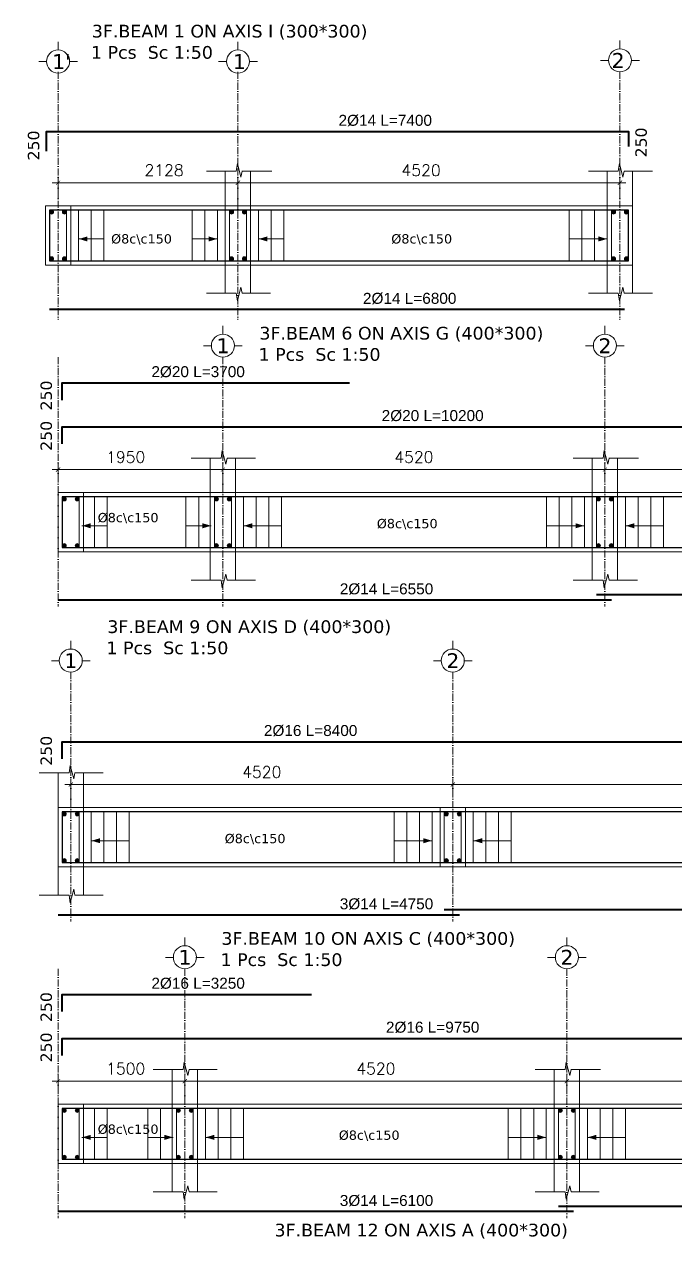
# Model space of a CAD drawing. Header units: inches. Extents: x -17020 to 43805, y -10194 to 123061.
# Drawn here: x 27636 to 28406, y 113546 to 114982 of the extents above; entities that cross this region are included whole.
import ezdxf

# ---------------------------------------------------------------- set-up
doc = ezdxf.new("R2010")
doc.units = ezdxf.units.IN
doc.header["$LTSCALE"] = 0.7
doc.header["$MEASUREMENT"] = 0
doc.linetypes.add('ACAD_ISO10W100', pattern=[18, 12, -3, 0, -3])
doc.layers.get('0').update_dxf_attribs({"lineweight": 13})
doc.layers.get('Defpoints').update_dxf_attribs({"lineweight": 5})
for name, color, linetype, lineweight in [('axis', 254, 'ACAD_ISO10W100', 9), ('BEAM FRAME', 5, 'Continuous', 18), ('COLUMN', 4, 'Continuous', 20), ('elevline', 30, 'Continuous', 20), ('FRAME 070', 5, 'Continuous', 60), ('hatch', 9, 'Continuous', 9), ('renforcment', 141, 'Continuous', 40), ('tex', 3, 'Continuous', 25), ('TEXT', 3, 'Continuous', 25), ('top rein. extension', 50, 'Continuous', 20), ('top renforcment', 7, 'Continuous', 40)]:
    doc.layers.add(name, color=color, linetype=linetype, lineweight=lineweight)
doc.styles.add('100', font='romans.shx', dxfattribs={"height": 13.5})
doc.styles.add('romanc', font='verdana.ttf', dxfattribs={"height": 250})
doc.styles.get("Standard").update_dxf_attribs({"font": 'arial.ttf', "height": 13})
doc.dimstyles.new('100', dxfattribs={"dimtxt": 13.5, "dimasz": 5, "dimexe": 7, "dimexo": 7, "dimgap": 8, "dimtad": 1, "dimdec": 0, "dimlfac": 10, "dimzin": 4, "dimdsep": 46, "dimtxsty": '100', "dimblk": 'ARCHTICK', "dimcen": 0.09, "dimdle": 7, "dimclrd": 1, "dimclre": 8, "dimclrt": 2, "dimadec": 0, "dimazin": 1, "dimtfac": 1, "dimtdec": 0, "dimtix": 1, "dimtofl": 0, "dimtmove": 0, "dimatfit": 3, "dimldrblk": 'ARCHTICK', "dimfxl": 0.18, "dimtolj": 1, "dimtzin": 0, "dimlwd": -1, "dimlwe": -1, "dimarcsym": 0})
doc.dimstyles.get("Standard").update_dxf_attribs({"dimtxt": 13, "dimasz": 5, "dimexe": 0.18, "dimexo": 0.0625, "dimgap": 6, "dimtad": 1, "dimdec": 0, "dimlfac": 10, "dimzin": 0, "dimdsep": 46, "dimtxsty": 'Standard', "dimblk": 'ARCHTICK', "dimcen": 0.09, "dimse1": 1, "dimse2": 1, "dimclrd": 1, "dimclre": 7, "dimclrt": 3, "dimadec": 0, "dimazin": 0, "dimtfac": 1, "dimtdec": 0, "dimtix": 1, "dimtofl": 0, "dimtmove": 0, "dimatfit": 3, "dimldrblk": 'ARCHTICK', "dimfxl": 1, "dimtolj": 1, "dimtzin": 0, "dimarcsym": 0})

# ---------------------------------------------------------------- blocks, each defined once
blk = doc.blocks.new('_ArchTick')
at = {"color": 0, "linetype": 'ByBlock', "lineweight": 0, "const_width": 0.15}
blk.add_lwpolyline([(-0.5, -0.5), (0.5, 0.5)], dxfattribs=at)
blk = doc.blocks.new('*D973')
at = {"color": 8, "transparency": 16777216}
for p, q in [((27889.2, 114758.2), (27889.2, 114801.7)), ((28341.2, 114776.5), (28341.2, 114801.7))]:
    blk.add_line(p, q, dxfattribs=at)
at = {"color": 1, "transparency": 16777216}
blk.add_line((27882.2, 114794.7), (28348.2, 114794.7), dxfattribs=at)
at = {"layer": 'Defpoints', "color": 0, "transparency": 16777216}
for p in [(28341.2, 114794.7), (28341.2, 114769.5), (27889.2, 114751.2)]:
    blk.add_point(p, dxfattribs=at)
at = {"color": 1, "transparency": 16777216, "xscale": 5, "yscale": 5, "zscale": 5, "rotation": 180}
blk.add_blockref('_ArchTick', (27889.2, 114794.7), dxfattribs=at)
at = {"color": 1, "transparency": 16777216, "xscale": 5, "yscale": 5, "zscale": 5}
blk.add_blockref('_ArchTick', (28341.2, 114794.7), dxfattribs=at)
at = {"color": 2, "transparency": 16777216, "insert": (28105.9, 114809.5), "char_height": 13.5, "attachment_point": 5, "style": '100'}
blk.add_mtext('\\A1;4520', dxfattribs=at)
blk = doc.blocks.new('*D974')
at = {"layer": 'Defpoints', "color": 0, "transparency": 16777216}
for p in [(27666.4, 114644.8, -13652.7), (28346.4, 114644.8, -37318.8), (28346.4, 114644.8)]:
    blk.add_point(p, dxfattribs=at)
at = {"layer": 'TEXT', "color": 3, "transparency": 16777216, "insert": (28092.4, 114657.8), "char_height": 13, "attachment_point": 5}
blk.add_mtext('\\A1;2%%C14 L=6800', dxfattribs=at)
blk = doc.blocks.new('*D975')
at = {"layer": 'Defpoints', "color": 0, "transparency": 16777216}
for p in [(27636.4, 114855.3, 264.3), (27636.4, 114855.3), (28376.4, 114855.3, -440.4)]:
    blk.add_point(p, dxfattribs=at)
at = {"layer": 'TEXT', "color": 3, "transparency": 16777216, "insert": (28063.5, 114868.3), "char_height": 13, "attachment_point": 5}
blk.add_mtext('\\A1;2%%C14 L=7400', dxfattribs=at)
blk = doc.blocks.new('*D976')
at = {"color": 8, "transparency": 16777216}
for p, q in [((27676.4, 114776.5), (27676.4, 114801.7)), ((27889.2, 114758.2), (27889.2, 114801.7))]:
    blk.add_line(p, q, dxfattribs=at)
at = {"color": 1, "transparency": 16777216}
blk.add_line((27896.2, 114794.7), (27669.4, 114794.7), dxfattribs=at)
at = {"layer": 'Defpoints', "color": 0, "transparency": 16777216}
for p in [(27676.4, 114794.7), (27676.4, 114769.5), (27889.2, 114751.2)]:
    blk.add_point(p, dxfattribs=at)
at = {"color": 1, "transparency": 16777216, "xscale": 5, "yscale": 5, "zscale": 5, "rotation": 180}
blk.add_blockref('_ArchTick', (27676.4, 114794.7), dxfattribs=at)
at = {"color": 1, "transparency": 16777216, "xscale": 5, "yscale": 5, "zscale": 5}
blk.add_blockref('_ArchTick', (27889.2, 114794.7), dxfattribs=at)
at = {"color": 2, "transparency": 16777216, "insert": (27801.8, 114809.5), "char_height": 13.5, "attachment_point": 5, "style": '100'}
blk.add_mtext('\\A1;2128', dxfattribs=at)
blk = doc.blocks.new('*D997')
at = {"layer": 'Defpoints', "color": 0, "transparency": 16777216}
for p in [(27651.4, 114506.2, -218.4), (27651.4, 114506.2), (28671.4, 114506.2, -167.8)]:
    blk.add_point(p, dxfattribs=at)
at = {"layer": 'TEXT', "color": 3, "transparency": 16777216, "insert": (28119.6, 114519.2), "char_height": 13, "attachment_point": 5}
blk.add_mtext('\\A1;2%%C20 L=10200', dxfattribs=at)
blk = doc.blocks.new('*D1000')
at = {"color": 8, "transparency": 16777216}
for p, q in [((28323.4, 114446.7), (28323.4, 114462.6)), ((28963.4, 114449), (28963.4, 114462.6))]:
    blk.add_line(p, q, dxfattribs=at)
at = {"color": 1, "transparency": 16777216}
blk.add_line((28970.4, 114455.6), (28316.4, 114455.6), dxfattribs=at)
at = {"layer": 'Defpoints', "color": 0, "transparency": 16777216}
for p in [(28323.4, 114455.6), (28323.4, 114439.7), (28963.4, 114442)]:
    blk.add_point(p, dxfattribs=at)
at = {"color": 1, "transparency": 16777216, "xscale": 5, "yscale": 5, "zscale": 5, "rotation": 180}
blk.add_blockref('_ArchTick', (28323.4, 114455.6), dxfattribs=at)
at = {"color": 1, "transparency": 16777216, "xscale": 5, "yscale": 5, "zscale": 5}
blk.add_blockref('_ArchTick', (28963.4, 114455.6), dxfattribs=at)
at = {"color": 2, "transparency": 16777216, "insert": (28643.4, 114470.3), "char_height": 13.5, "attachment_point": 5, "style": '100'}
blk.add_mtext('\\A1;6400', dxfattribs=at)
blk = doc.blocks.new('*D1001')
at = {"color": 8, "transparency": 16777216}
for p, q in [((27871.4, 114434.4), (27871.4, 114462.6)), ((28323.4, 114446.7), (28323.4, 114462.6))]:
    blk.add_line(p, q, dxfattribs=at)
at = {"color": 1, "transparency": 16777216}
blk.add_line((27864.4, 114455.6), (28330.4, 114455.6), dxfattribs=at)
at = {"layer": 'Defpoints', "color": 0, "transparency": 16777216}
for p in [(28323.4, 114455.6), (28323.4, 114439.7), (27871.4, 114427.4)]:
    blk.add_point(p, dxfattribs=at)
at = {"color": 1, "transparency": 16777216, "xscale": 5, "yscale": 5, "zscale": 5, "rotation": 180}
blk.add_blockref('_ArchTick', (27871.4, 114455.6), dxfattribs=at)
at = {"color": 1, "transparency": 16777216, "xscale": 5, "yscale": 5, "zscale": 5}
blk.add_blockref('_ArchTick', (28323.4, 114455.6), dxfattribs=at)
at = {"color": 2, "transparency": 16777216, "insert": (28097.4, 114470.3), "char_height": 13.5, "attachment_point": 5, "style": '100'}
blk.add_mtext('\\A1;4520', dxfattribs=at)
blk = doc.blocks.new('*D1002')
at = {"layer": 'Defpoints', "color": 0, "transparency": 16777216}
for p in [(27651.4, 114558.1, -218.4), (27651.4, 114558.1), (28021.4, 114558.1, -209.5)]:
    blk.add_point(p, dxfattribs=at)
at = {"layer": 'TEXT', "color": 3, "transparency": 16777216, "insert": (27842.1, 114571.1), "char_height": 13, "attachment_point": 5}
blk.add_mtext('\\A1;2%%C20 L=3700', dxfattribs=at)
blk = doc.blocks.new('*D1004')
at = {"layer": 'Defpoints', "color": 0, "transparency": 16777216}
for p in [(27676.4, 114301.3, -13652.7), (28331.4, 114301.3, -37100.9), (28331.4, 114301.3)]:
    blk.add_point(p, dxfattribs=at)
at = {"layer": 'TEXT', "color": 3, "transparency": 16777216, "insert": (28065, 114314.3), "char_height": 13, "attachment_point": 5}
blk.add_mtext('\\A1;2%%C14 L=6550', dxfattribs=at)
blk = doc.blocks.new('*D1005')
at = {"layer": 'Defpoints', "color": 0, "transparency": 16777216}
for p in [(28313.4, 114307.4, -13652.7), (28973.4, 114307.4, -37100.9), (28973.4, 114307.4)]:
    blk.add_point(p, dxfattribs=at)
at = {"layer": 'TEXT', "color": 3, "transparency": 16777216, "insert": (28660.8, 114320.4), "char_height": 13, "attachment_point": 5}
blk.add_mtext('\\A1;2%%C14 L=6600', dxfattribs=at)
blk = doc.blocks.new('*D1007')
at = {"color": 8, "transparency": 16777216}
for p, q in [((27676.4, 114441.2), (27676.4, 114462.6)), ((27871.4, 114434.4), (27871.4, 114462.6))]:
    blk.add_line(p, q, dxfattribs=at)
at = {"color": 1, "transparency": 16777216}
blk.add_line((27878.4, 114455.6), (27669.4, 114455.6), dxfattribs=at)
at = {"layer": 'Defpoints', "color": 0, "transparency": 16777216}
for p in [(27676.4, 114455.6), (27676.4, 114434.2), (27871.4, 114427.4)]:
    blk.add_point(p, dxfattribs=at)
at = {"color": 1, "transparency": 16777216, "xscale": 5, "yscale": 5, "zscale": 5, "rotation": 180}
blk.add_blockref('_ArchTick', (27676.4, 114455.6), dxfattribs=at)
at = {"color": 1, "transparency": 16777216, "xscale": 5, "yscale": 5, "zscale": 5}
blk.add_blockref('_ArchTick', (27871.4, 114455.6), dxfattribs=at)
at = {"color": 2, "transparency": 16777216, "insert": (27756.4, 114470.3), "char_height": 13.5, "attachment_point": 5, "style": '100'}
blk.add_mtext('\\A1;1950', dxfattribs=at)
blk = doc.blocks.new('*D1032')
at = {"layer": 'Defpoints', "color": 0, "transparency": 16777216}
for p in [(27651.4, 114133.8, -218.4), (27651.4, 114133.8), (28491.4, 114133.8, -167.8)]:
    blk.add_point(p, dxfattribs=at)
at = {"layer": 'TEXT', "color": 3, "transparency": 16777216, "insert": (27975.2, 114146.8), "char_height": 13, "attachment_point": 5}
blk.add_mtext('\\A1;2%%C16 L=8400', dxfattribs=at)
blk = doc.blocks.new('*D1035')
at = {"color": 1, "transparency": 16777216}
blk.add_line((28790.4, 114083.2), (28136.4, 114083.2), dxfattribs=at)
at = {"color": 8, "transparency": 16777216}
for p, q in [((28143.4, 114074.3), (28143.4, 114090.2)), ((28783.4, 114076.6), (28783.4, 114090.2))]:
    blk.add_line(p, q, dxfattribs=at)
at = {"layer": 'Defpoints', "color": 0, "transparency": 16777216}
for p in [(28143.4, 114083.2), (28783.4, 114069.6), (28143.4, 114067.3)]:
    blk.add_point(p, dxfattribs=at)
at = {"color": 1, "transparency": 16777216, "xscale": 5, "yscale": 5, "zscale": 5, "rotation": 180}
blk.add_blockref('_ArchTick', (28143.4, 114083.2), dxfattribs=at)
at = {"color": 1, "transparency": 16777216, "xscale": 5, "yscale": 5, "zscale": 5}
blk.add_blockref('_ArchTick', (28783.4, 114083.2), dxfattribs=at)
at = {"color": 2, "transparency": 16777216, "insert": (28463.4, 114098), "char_height": 13.5, "attachment_point": 5, "style": '100'}
blk.add_mtext('\\A1;6400', dxfattribs=at)
blk = doc.blocks.new('*D1036')
at = {"color": 1, "transparency": 16777216}
blk.add_line((27684.4, 114083.2), (28150.4, 114083.2), dxfattribs=at)
at = {"color": 8, "transparency": 16777216}
for p, q in [((27691.4, 114062), (27691.4, 114090.2)), ((28143.4, 114074.3), (28143.4, 114090.2))]:
    blk.add_line(p, q, dxfattribs=at)
at = {"layer": 'Defpoints', "color": 0, "transparency": 16777216}
for p in [(28143.4, 114083.2), (27691.4, 114055), (28143.4, 114067.3)]:
    blk.add_point(p, dxfattribs=at)
at = {"color": 1, "transparency": 16777216, "xscale": 5, "yscale": 5, "zscale": 5, "rotation": 180}
blk.add_blockref('_ArchTick', (27691.4, 114083.2), dxfattribs=at)
at = {"color": 1, "transparency": 16777216, "xscale": 5, "yscale": 5, "zscale": 5}
blk.add_blockref('_ArchTick', (28143.4, 114083.2), dxfattribs=at)
at = {"color": 2, "transparency": 16777216, "insert": (27917.4, 114098), "char_height": 13.5, "attachment_point": 5, "style": '100'}
blk.add_mtext('\\A1;4520', dxfattribs=at)
blk = doc.blocks.new('*D1038')
at = {"layer": 'Defpoints', "color": 0, "transparency": 16777216}
for p in [(27676.4, 113928.9, -13652.7), (28151.4, 113928.9, -37100.9), (28151.4, 113928.9)]:
    blk.add_point(p, dxfattribs=at)
at = {"layer": 'TEXT', "color": 3, "transparency": 16777216, "insert": (28065, 113941.9), "char_height": 13, "attachment_point": 5}
blk.add_mtext('\\A1;3%%C14 L=4750', dxfattribs=at)
blk = doc.blocks.new('*D1039')
at = {"layer": 'Defpoints', "color": 0, "transparency": 16777216}
for p in [(28133.4, 113935, -13652.7), (28793.4, 113935, -37100.9), (28793.4, 113935)]:
    blk.add_point(p, dxfattribs=at)
at = {"layer": 'TEXT', "color": 3, "transparency": 16777216, "insert": (28480.8, 113948), "char_height": 13, "attachment_point": 5}
blk.add_mtext('\\A1;3%%C14 L=6600', dxfattribs=at)
blk = doc.blocks.new('*D1042')
at = {"layer": 'Defpoints', "color": 0, "transparency": 16777216}
for p in [(27651.4, 113783, -218.4), (27651.4, 113783), (28626.4, 113783, -167.8)]:
    blk.add_point(p, dxfattribs=at)
at = {"layer": 'TEXT', "color": 3, "transparency": 16777216, "insert": (28119.6, 113796), "char_height": 13, "attachment_point": 5}
blk.add_mtext('\\A1;2%%C16 L=9750', dxfattribs=at)
blk = doc.blocks.new('*D1045')
at = {"color": 8, "transparency": 16777216}
for p, q in [((28278.4, 113723.6), (28278.4, 113739.5)), ((28918.4, 113725.9), (28918.4, 113739.5))]:
    blk.add_line(p, q, dxfattribs=at)
at = {"color": 1, "transparency": 16777216}
blk.add_line((28925.4, 113732.5), (28271.4, 113732.5), dxfattribs=at)
at = {"layer": 'Defpoints', "color": 0, "transparency": 16777216}
for p in [(28278.4, 113732.5), (28278.4, 113716.6), (28918.4, 113718.9)]:
    blk.add_point(p, dxfattribs=at)
at = {"color": 1, "transparency": 16777216, "xscale": 5, "yscale": 5, "zscale": 5, "rotation": 180}
blk.add_blockref('_ArchTick', (28278.4, 113732.5), dxfattribs=at)
at = {"color": 1, "transparency": 16777216, "xscale": 5, "yscale": 5, "zscale": 5}
blk.add_blockref('_ArchTick', (28918.4, 113732.5), dxfattribs=at)
at = {"color": 2, "transparency": 16777216, "insert": (28598.4, 113747.2), "char_height": 13.5, "attachment_point": 5, "style": '100'}
blk.add_mtext('\\A1;6400', dxfattribs=at)
blk = doc.blocks.new('*D1046')
at = {"color": 8, "transparency": 16777216}
for p, q in [((27826.4, 113711.3), (27826.4, 113739.5)), ((28278.4, 113723.6), (28278.4, 113739.5))]:
    blk.add_line(p, q, dxfattribs=at)
at = {"color": 1, "transparency": 16777216}
blk.add_line((27819.4, 113732.5), (28285.4, 113732.5), dxfattribs=at)
at = {"layer": 'Defpoints', "color": 0, "transparency": 16777216}
for p in [(28278.4, 113732.5), (28278.4, 113716.6), (27826.4, 113704.3)]:
    blk.add_point(p, dxfattribs=at)
at = {"color": 1, "transparency": 16777216, "xscale": 5, "yscale": 5, "zscale": 5, "rotation": 180}
blk.add_blockref('_ArchTick', (27826.4, 113732.5), dxfattribs=at)
at = {"color": 1, "transparency": 16777216, "xscale": 5, "yscale": 5, "zscale": 5}
blk.add_blockref('_ArchTick', (28278.4, 113732.5), dxfattribs=at)
at = {"color": 2, "transparency": 16777216, "insert": (28052.4, 113747.2), "char_height": 13.5, "attachment_point": 5, "style": '100'}
blk.add_mtext('\\A1;4520', dxfattribs=at)
blk = doc.blocks.new('*D1047')
at = {"layer": 'Defpoints', "color": 0, "transparency": 16777216}
for p in [(27651.4, 113834.9, -218.4), (27651.4, 113834.9), (27976.4, 113834.9, -209.5)]:
    blk.add_point(p, dxfattribs=at)
at = {"layer": 'TEXT', "color": 3, "transparency": 16777216, "insert": (27842.1, 113848), "char_height": 13, "attachment_point": 5}
blk.add_mtext('\\A1;2%%C16 L=3250', dxfattribs=at)
blk = doc.blocks.new('*D1049')
at = {"layer": 'Defpoints', "color": 0, "transparency": 16777216}
for p in [(27676.4, 113578.1, -13652.7), (28286.4, 113578.1, -37100.9), (28286.4, 113578.1)]:
    blk.add_point(p, dxfattribs=at)
at = {"layer": 'TEXT', "color": 3, "transparency": 16777216, "insert": (28065, 113591.1), "char_height": 13, "attachment_point": 5}
blk.add_mtext('\\A1;3%%C14 L=6100', dxfattribs=at)
blk = doc.blocks.new('*D1050')
at = {"layer": 'Defpoints', "color": 0, "transparency": 16777216}
for p in [(28268.4, 113584.3, -13652.7), (28928.4, 113584.3, -37100.9), (28928.4, 113584.3)]:
    blk.add_point(p, dxfattribs=at)
at = {"layer": 'TEXT', "color": 3, "transparency": 16777216, "insert": (28615.8, 113597.3), "char_height": 13, "attachment_point": 5}
blk.add_mtext('\\A1;3%%C14 L=6600', dxfattribs=at)
blk = doc.blocks.new('*D1052')
at = {"color": 8, "transparency": 16777216}
for p, q in [((27676.4, 113718.1), (27676.4, 113739.5)), ((27826.4, 113711.3), (27826.4, 113739.5))]:
    blk.add_line(p, q, dxfattribs=at)
at = {"color": 1, "transparency": 16777216}
blk.add_line((27833.4, 113732.5), (27669.4, 113732.5), dxfattribs=at)
at = {"layer": 'Defpoints', "color": 0, "transparency": 16777216}
for p in [(27676.4, 113732.5), (27676.4, 113711.1), (27826.4, 113704.3)]:
    blk.add_point(p, dxfattribs=at)
at = {"color": 1, "transparency": 16777216, "xscale": 5, "yscale": 5, "zscale": 5, "rotation": 180}
blk.add_blockref('_ArchTick', (27676.4, 113732.5), dxfattribs=at)
at = {"color": 1, "transparency": 16777216, "xscale": 5, "yscale": 5, "zscale": 5}
blk.add_blockref('_ArchTick', (27826.4, 113732.5), dxfattribs=at)
at = {"color": 2, "transparency": 16777216, "insert": (27756.4, 113747.2), "char_height": 13.5, "attachment_point": 5, "style": '100'}
blk.add_mtext('\\A1;1500', dxfattribs=at)

msp = doc.modelspace()

# ---------------------------------------------------------------- hatches: boundary and pattern name
at = {"layer": 'elevline'}
for points in [[(27671.14, 114760.05, 1), (27666.38, 114760.05, 1)], [(27681.63, 114760.05, -1), (27686.38, 114760.05, -1)], [(27883.99, 114760.05, 1), (27879.23, 114760.05, 1)], [(27894.48, 114760.05, -1), (27899.23, 114760.05, -1)], [(28335.99, 114760.05, 1), (28331.23, 114760.05, 1)], [(28346.48, 114760.05, -1), (28351.23, 114760.05, -1)], [(27671.14, 114704.81, -1), (27666.38, 114704.81, -1)], [(27681.63, 114704.81, 1), (27686.38, 114704.81, 1)], [(27883.99, 114704.81, -1), (27879.23, 114704.81, -1)], [(27894.48, 114704.81, 1), (27899.23, 114704.81, 1)], [(28335.99, 114704.81, -1), (28331.23, 114704.81, -1)], [(28346.48, 114704.81, 1), (28351.23, 114704.81, 1)], [(27686.14, 114420.92, 1), (27681.38, 114420.92, 1)], [(27696.63, 114420.92, -1), (27701.38, 114420.92, -1)], [(27866.14, 114420.92, 1), (27861.38, 114420.92, 1)], [(27876.63, 114420.92, -1), (27881.38, 114420.92, -1)], [(28318.14, 114420.92, 1), (28313.38, 114420.92, 1)], [(28328.63, 114420.92, -1), (28333.38, 114420.92, -1)], [(27686.14, 114365.67, -1), (27681.38, 114365.67, -1)], [(27696.63, 114365.67, 1), (27701.38, 114365.67, 1)], [(27866.14, 114365.67, -1), (27861.38, 114365.67, -1)], [(27876.63, 114365.67, 1), (27881.38, 114365.67, 1)], [(28318.14, 114365.67, -1), (28313.38, 114365.67, -1)], [(28328.63, 114365.67, 1), (28333.38, 114365.67, 1)], [(27686.14, 114048.53, 1), (27681.38, 114048.53, 1)], [(27696.63, 114048.53, -1), (27701.38, 114048.53, -1)], [(28138.14, 114048.53, 1), (28133.38, 114048.53, 1)], [(28148.63, 114048.53, -1), (28153.38, 114048.53, -1)], [(27686.14, 113993.29, -1), (27681.38, 113993.29, -1)], [(27696.63, 113993.29, 1), (27701.38, 113993.29, 1)], [(28138.14, 113993.29, -1), (28133.38, 113993.29, -1)], [(28148.63, 113993.29, 1), (28153.38, 113993.29, 1)], [(27686.14, 113697.79, 1), (27681.38, 113697.79, 1)], [(27696.63, 113697.79, -1), (27701.38, 113697.79, -1)], [(27821.14, 113697.79, 1), (27816.38, 113697.79, 1)], [(27831.63, 113697.79, -1), (27836.38, 113697.79, -1)], [(28273.14, 113697.79, 1), (28268.38, 113697.79, 1)], [(28283.63, 113697.79, -1), (28288.38, 113697.79, -1)], [(27686.14, 113642.54, -1), (27681.38, 113642.54, -1)], [(27696.63, 113642.54, 1), (27701.38, 113642.54, 1)], [(27821.14, 113642.54, -1), (27816.38, 113642.54, -1)], [(27831.63, 113642.54, 1), (27836.38, 113642.54, 1)], [(28273.14, 113642.54, -1), (28268.38, 113642.54, -1)], [(28283.63, 113642.54, 1), (28288.38, 113642.54, 1)]]:
    msp.add_hatch(color=256, dxfattribs=at).paths.add_polyline_path(points)

# ---------------------------------------------------------------- linework, layer by layer
at = {"layer": 'axis'}
for p, q in [((27676.38, 114925.84), (27676.38, 114632.69)), ((27676.38, 114925.84), (27676.38, 114632.69)), ((27889.23, 114925.84), (27889.23, 114632.69)), ((28341.23, 114925.84), (28341.23, 114632.69)), ((27676.38, 114588.49), (27676.38, 114293.56)), ((27871.38, 114588.49), (27871.38, 114293.56)), ((28323.38, 114588.49), (28323.38, 114293.56)), ((28323.38, 114588.49), (28323.38, 114293.56)), ((27691.38, 114216.1, -217.91), (27691.38, 113921.17, -217.91)), ((28143.38, 114216.1, -217.91), (28143.38, 113921.17, -217.91)), ((28143.38, 114216.1, -217.91), (28143.38, 113921.17, -217.91)), ((27676.38, 113865.36), (27676.38, 113570.43)), ((27826.38, 113865.36), (27826.38, 113570.43)), ((28278.38, 113865.36), (28278.38, 113570.43)), ((28278.38, 113865.36), (28278.38, 113570.43))]:
    msp.add_line(p, q, dxfattribs=at)
at = {"layer": 'BEAM FRAME', "elevation": 217.91}
for points in [[(27661.38, 114697.43), (28356.23, 114697.43), (28356.23, 114767.43), (27661.38, 114767.43)], [(27676.38, 114358.3), (29595.38, 114358.3), (29595.38, 114428.3), (27676.38, 114428.3)], [(27676.38, 113635.17), (29520.38, 113635.17), (29520.38, 113705.17), (27676.38, 113705.17)]]:
    msp.add_lwpolyline(points, close=True, dxfattribs=at)
at = {"layer": 'BEAM FRAME'}
msp.add_lwpolyline([(27676.38, 113985.91), (29375.38, 113985.91), (29375.38, 114055.91), (27676.38, 114055.91)], close=True, dxfattribs=at)
at = {"layer": 'COLUMN', "lineweight": 20}
for p, q in [((27874.23, 114808.36, 217.91), (27874.23, 114767.43, 217.91)), ((27904.23, 114808.36, 217.91), (27904.23, 114767.43, 217.91)), ((28326.23, 114808.36, 217.91), (28326.23, 114767.43, 217.91)), ((28356.23, 114808.36, 217.91), (28356.23, 114767.43, 217.91)), ((27874.23, 114664, 217.91), (27874.23, 114697.43, 217.91)), ((27904.23, 114664, 217.91), (27904.23, 114697.43, 217.91)), ((28326.23, 114664, 217.91), (28326.23, 114697.43, 217.91)), ((28356.23, 114664, 217.91), (28356.23, 114697.43, 217.91)), ((27856.38, 114469.22, 217.91), (27856.38, 114428.3, 217.91)), ((27886.38, 114469.22, 217.91), (27886.38, 114428.3, 217.91)), ((28308.38, 114469.22, 217.91), (28308.38, 114428.3, 217.91)), ((28338.38, 114469.22, 217.91), (28338.38, 114428.3, 217.91)), ((27856.38, 114324.87, 217.91), (27856.38, 114358.3, 217.91)), ((27886.38, 114324.87, 217.91), (27886.38, 114358.3, 217.91)), ((28308.38, 114324.87, 217.91), (28308.38, 114358.3, 217.91)), ((28338.38, 114324.87, 217.91), (28338.38, 114358.3, 217.91)), ((27676.38, 114096.84), (27676.38, 114055.91)), ((27706.38, 114096.84), (27706.38, 114055.91)), ((27676.38, 113952.48), (27676.38, 113985.91)), ((27706.38, 113952.48), (27706.38, 113985.91)), ((27811.38, 113746.09, 217.91), (27811.38, 113705.17, 217.91)), ((27841.38, 113746.09, 217.91), (27841.38, 113705.17, 217.91)), ((28263.38, 113746.09, 217.91), (28263.38, 113705.17, 217.91)), ((28293.38, 113746.09, 217.91), (28293.38, 113705.17, 217.91)), ((27811.38, 113601.74, 217.91), (27811.38, 113635.17, 217.91)), ((27841.38, 113601.74, 217.91), (27841.38, 113635.17, 217.91)), ((28263.38, 113601.74, 217.91), (28263.38, 113635.17, 217.91)), ((28293.38, 113601.74, 217.91), (28293.38, 113635.17, 217.91))]:
    msp.add_line(p, q, dxfattribs=at)
at = {"layer": 'elevline'}
for p, q in [((27700.69, 114702.43), (27700.69, 114762.43)), ((27715.65, 114702.43), (27715.65, 114762.43)), ((27730.65, 114702.43), (27730.65, 114762.43)), ((27834.96, 114702.43), (27834.96, 114762.43)), ((27849.96, 114702.43), (27849.96, 114762.43)), ((27864.92, 114702.43), (27864.92, 114762.43)), ((27913.54, 114702.43), (27913.54, 114762.43)), ((27928.5, 114702.43), (27928.5, 114762.43)), ((27943.5, 114702.43), (27943.5, 114762.43)), ((28281.23, 114702.43), (28281.23, 114762.43)), ((28296.23, 114702.43), (28296.23, 114762.43)), ((28311.23, 114702.43), (28311.23, 114762.43)), ((27719.47, 114363.3), (27719.47, 114423.3)), ((27734.47, 114363.3), (27734.47, 114423.3)), ((27827.73, 114363.3), (27827.73, 114423.3)), ((27842.73, 114363.3), (27842.73, 114423.3)), ((27895.69, 114363.3), (27895.69, 114423.3)), ((27910.65, 114363.3), (27910.65, 114423.3)), ((27925.65, 114363.3), (27925.65, 114423.3)), ((27940.65, 114363.3), (27940.65, 114423.3)), ((28254.11, 114363.3), (28254.11, 114423.3)), ((28269.11, 114363.3), (28269.11, 114423.3)), ((28284.11, 114363.3), (28284.11, 114423.3)), ((28299.07, 114363.3), (28299.07, 114423.3)), ((28347.69, 114363.3), (28347.69, 114423.3)), ((28362.65, 114363.3), (28362.65, 114423.3)), ((28377.65, 114363.3), (28377.65, 114423.3)), ((28392.65, 114363.3), (28392.65, 114423.3)), ((27715.69, 113990.91, -217.91), (27715.69, 114050.91, -217.91)), ((27730.65, 113990.91, -217.91), (27730.65, 114050.91, -217.91)), ((27745.65, 113990.91, -217.91), (27745.65, 114050.91, -217.91)), ((27760.65, 113990.91, -217.91), (27760.65, 114050.91, -217.91)), ((28074.11, 113990.91, -217.91), (28074.11, 114050.91, -217.91)), ((28089.11, 113990.91, -217.91), (28089.11, 114050.91, -217.91)), ((28104.11, 113990.91, -217.91), (28104.11, 114050.91, -217.91)), ((28119.07, 113990.91, -217.91), (28119.07, 114050.91, -217.91)), ((28167.69, 113990.91, -217.91), (28167.69, 114050.91, -217.91)), ((28182.65, 113990.91, -217.91), (28182.65, 114050.91, -217.91)), ((28197.65, 113990.91, -217.91), (28197.65, 114050.91, -217.91)), ((28212.65, 113990.91, -217.91), (28212.65, 114050.91, -217.91)), ((27719.47, 113640.17), (27719.47, 113700.17)), ((27734.47, 113640.17), (27734.47, 113700.17)), ((27782.73, 113640.17), (27782.73, 113700.17)), ((27797.73, 113640.17), (27797.73, 113700.17)), ((27850.69, 113640.17), (27850.69, 113700.17)), ((27865.65, 113640.17), (27865.65, 113700.17)), ((27880.65, 113640.17), (27880.65, 113700.17)), ((27895.65, 113640.17), (27895.65, 113700.17)), ((28209.11, 113640.17), (28209.11, 113700.17)), ((28224.11, 113640.17), (28224.11, 113700.17)), ((28239.11, 113640.17), (28239.11, 113700.17)), ((28254.07, 113640.17), (28254.07, 113700.17)), ((28302.69, 113640.17), (28302.69, 113700.17)), ((28317.65, 113640.17), (28317.65, 113700.17)), ((28332.65, 113640.17), (28332.65, 113700.17)), ((28347.65, 113640.17), (28347.65, 113700.17))]:
    msp.add_line(p, q, dxfattribs=at)
for centre in [(27668.76, 114760.05), (27684, 114760.05), (27881.61, 114760.05), (27896.85, 114760.05), (28333.61, 114760.05), (28348.85, 114760.05), (27668.76, 114704.81), (27684, 114704.81), (27881.61, 114704.81), (27896.85, 114704.81), (28333.61, 114704.81), (28348.85, 114704.81), (27683.76, 114420.92), (27699, 114420.92), (27863.76, 114420.92), (27879, 114420.92), (28315.76, 114420.92), (28331, 114420.92), (27683.76, 114365.67), (27699, 114365.67), (27863.76, 114365.67), (27879, 114365.67), (28315.76, 114365.67), (28331, 114365.67), (27683.76, 114048.53, -217.91), (27699, 114048.53, -217.91), (28135.76, 114048.53, -217.91), (28151, 114048.53, -217.91), (27683.76, 113993.29, -217.91), (27699, 113993.29, -217.91), (28135.76, 113993.29, -217.91), (28151, 113993.29, -217.91), (27683.76, 113697.79), (27699, 113697.79), (27818.76, 113697.79), (27834, 113697.79), (28270.76, 113697.79), (28286, 113697.79), (27683.76, 113642.54), (27699, 113642.54), (27818.76, 113642.54), (27834, 113642.54), (28270.76, 113642.54), (28286, 113642.54)]:
    msp.add_circle(centre, 2.38, dxfattribs=at)
at = {"layer": 'FRAME 070', "lineweight": 20}
for p, q in [((27887.2, 114808.36, 217.91), (27888.55, 114817.36, 217.91)), ((27888.55, 114817.36, 217.91), (27892.73, 114801.28, 217.91)), ((28339.2, 114808.36, 217.91), (28340.55, 114817.36, 217.91)), ((28340.55, 114817.36, 217.91), (28344.73, 114801.28, 217.91)), ((27851.84, 114808.36, 217.91), (27887.2, 114808.36, 217.91)), ((27892.73, 114801.28, 217.91), (27894.24, 114808.36, 217.91)), ((27893.76, 114808.36, 217.91), (27929.12, 114808.36, 217.91)), ((28303.84, 114808.36, 217.91), (28339.2, 114808.36, 217.91)), ((28344.73, 114801.28, 217.91), (28346.24, 114808.36, 217.91)), ((28346.24, 114808.36, 217.91), (28379.63, 114808.36, 217.91)), ((27851.84, 114664, 217.91), (27887.2, 114664, 217.91)), ((27887.2, 114664, 217.91), (27888.55, 114655, 217.91)), ((27888.55, 114655, 217.91), (27892.73, 114671.08, 217.91)), ((27892.73, 114671.08, 217.91), (27894.24, 114664, 217.91)), ((27894.24, 114664, 217.91), (27927.63, 114664, 217.91)), ((28303.84, 114664, 217.91), (28339.2, 114664, 217.91)), ((28339.2, 114664, 217.91), (28340.55, 114655, 217.91)), ((28340.55, 114655, 217.91), (28344.73, 114671.08, 217.91)), ((28344.73, 114671.08, 217.91), (28346.24, 114664, 217.91)), ((28346.24, 114664, 217.91), (28379.63, 114664, 217.91)), ((27869.35, 114469.22, 217.91), (27870.7, 114478.22, 217.91)), ((27870.7, 114478.22, 217.91), (27874.88, 114462.15, 217.91)), ((28321.35, 114469.22, 217.91), (28322.7, 114478.22, 217.91)), ((28322.7, 114478.22, 217.91), (28326.88, 114462.15, 217.91)), ((27833.99, 114469.22, 217.91), (27869.35, 114469.22, 217.91)), ((27874.88, 114462.15, 217.91), (27876.39, 114469.22, 217.91)), ((27876.39, 114469.22, 217.91), (27909.78, 114469.22, 217.91)), ((28285.99, 114469.22, 217.91), (28321.35, 114469.22, 217.91)), ((28326.88, 114462.15, 217.91), (28328.39, 114469.22, 217.91)), ((28327.91, 114469.22, 217.91), (28363.27, 114469.22, 217.91)), ((27870.7, 114315.87, 217.91), (27874.88, 114331.94, 217.91)), ((27874.88, 114331.94, 217.91), (27876.39, 114324.87, 217.91)), ((28322.7, 114315.87, 217.91), (28326.88, 114331.94, 217.91)), ((28326.88, 114331.94, 217.91), (28328.39, 114324.87, 217.91)), ((27833.99, 114324.87, 217.91), (27869.35, 114324.87, 217.91)), ((27869.35, 114324.87, 217.91), (27870.7, 114315.87, 217.91)), ((27876.39, 114324.87, 217.91), (27909.78, 114324.87, 217.91)), ((28285.99, 114324.87, 217.91), (28321.35, 114324.87, 217.91)), ((28321.35, 114324.87, 217.91), (28322.7, 114315.87, 217.91)), ((28328.39, 114324.87, 217.91), (28361.78, 114324.87, 217.91)), ((27689.35, 114096.84), (27690.7, 114105.84)), ((27690.7, 114105.84), (27694.88, 114089.76)), ((27653.99, 114096.84), (27689.35, 114096.84)), ((27694.88, 114089.76), (27696.39, 114096.84)), ((27696.39, 114096.84), (27729.78, 114096.84)), ((27690.7, 113943.48), (27694.88, 113959.56)), ((27694.88, 113959.56), (27696.39, 113952.48)), ((27653.99, 113952.48), (27689.35, 113952.48)), ((27689.35, 113952.48), (27690.7, 113943.48)), ((27696.39, 113952.48), (27729.78, 113952.48)), ((27824.35, 113746.09, 217.91), (27825.7, 113755.09, 217.91)), ((27825.7, 113755.09, 217.91), (27829.88, 113739.02, 217.91)), ((28276.35, 113746.09, 217.91), (28277.7, 113755.09, 217.91)), ((28277.7, 113755.09, 217.91), (28281.88, 113739.02, 217.91)), ((27788.99, 113746.09, 217.91), (27824.35, 113746.09, 217.91)), ((27829.88, 113739.02, 217.91), (27831.39, 113746.09, 217.91)), ((27831.39, 113746.09, 217.91), (27864.78, 113746.09, 217.91)), ((28240.99, 113746.09, 217.91), (28276.35, 113746.09, 217.91)), ((28281.88, 113739.02, 217.91), (28283.39, 113746.09, 217.91)), ((28282.91, 113746.09, 217.91), (28318.27, 113746.09, 217.91)), ((27788.99, 113601.74, 217.91), (27824.35, 113601.74, 217.91)), ((27824.35, 113601.74, 217.91), (27825.7, 113592.74, 217.91)), ((27825.7, 113592.74, 217.91), (27829.88, 113608.81, 217.91)), ((27829.88, 113608.81, 217.91), (27831.39, 113601.74, 217.91)), ((27831.39, 113601.74, 217.91), (27864.78, 113601.74, 217.91)), ((28240.99, 113601.74, 217.91), (28276.35, 113601.74, 217.91)), ((28276.35, 113601.74, 217.91), (28277.7, 113592.74, 217.91)), ((28277.7, 113592.74, 217.91), (28281.88, 113608.81, 217.91)), ((28281.88, 113608.81, 217.91), (28283.39, 113601.74, 217.91)), ((28283.39, 113601.74, 217.91), (28316.78, 113601.74, 217.91))]:
    msp.add_line(p, q, dxfattribs=at)
at = {"layer": 'FRAME 070', "lineweight": 15}
for points in [[(27661.38, 114697.43), (27691.38, 114697.43), (27691.38, 114767.43), (27661.38, 114767.43)], [(27874.23, 114697.43), (27904.23, 114697.43), (27904.23, 114767.43), (27874.23, 114767.43)], [(28326.23, 114697.43), (28356.23, 114697.43), (28356.23, 114767.43), (28326.23, 114767.43)], [(27676.38, 114358.3), (27706.38, 114358.3), (27706.38, 114428.3), (27676.38, 114428.3)], [(27856.38, 114358.3), (27886.38, 114358.3), (27886.38, 114428.3), (27856.38, 114428.3)], [(28308.38, 114358.3), (28338.38, 114358.3), (28338.38, 114428.3), (28308.38, 114428.3)], [(27676.38, 113635.17), (27706.38, 113635.17), (27706.38, 113705.17), (27676.38, 113705.17)], [(27811.38, 113635.17), (27841.38, 113635.17), (27841.38, 113705.17), (27811.38, 113705.17)], [(28263.38, 113635.17), (28293.38, 113635.17), (28293.38, 113705.17), (28263.38, 113705.17)]]:
    msp.add_lwpolyline(points, close=True, dxfattribs=at)
at = {"layer": 'FRAME 070', "lineweight": 15, "elevation": -217.91}
for points in [[(27676.38, 113985.91), (27706.38, 113985.91), (27706.38, 114055.91), (27676.38, 114055.91)], [(28128.38, 113985.91), (28158.38, 113985.91), (28158.38, 114055.91), (28128.38, 114055.91)]]:
    msp.add_lwpolyline(points, close=True, dxfattribs=at)
at = {"layer": 'hatch'}
for p, q in [((27676.38, 114961.45), (27676.38, 114951.72)), ((27889.23, 114961.45), (27889.23, 114951.72)), ((28341.23, 114962.82), (28341.23, 114953.08)), ((27653.46, 114937.98), (27663.19, 114937.98)), ((27699.31, 114937.98), (27689.57, 114937.98)), ((27866.31, 114937.98), (27876.04, 114937.98)), ((27912.16, 114937.98), (27902.42, 114937.98)), ((28318.31, 114939.34), (28328.04, 114939.34)), ((28364.16, 114939.34), (28354.42, 114939.34)), ((27871.38, 114625.46), (27871.38, 114615.73)), ((28323.38, 114625.46), (28323.38, 114615.73)), ((27848.46, 114601.98), (27858.19, 114601.98)), ((27894.31, 114601.98), (27884.57, 114601.98)), ((28300.46, 114601.98), (28310.19, 114601.98)), ((28346.31, 114601.98), (28336.57, 114601.98)), ((27691.38, 114253.07, -217.91), (27691.38, 114243.34, -217.91)), ((28143.38, 114253.07, -217.91), (28143.38, 114243.34, -217.91)), ((27668.46, 114229.6, -217.91), (27678.19, 114229.6, -217.91)), ((27714.31, 114229.6, -217.91), (27704.57, 114229.6, -217.91)), ((28120.46, 114229.6, -217.91), (28130.19, 114229.6, -217.91)), ((28166.31, 114229.6, -217.91), (28156.57, 114229.6, -217.91)), ((27826.38, 113902.33), (27826.38, 113892.6)), ((28278.38, 113902.33), (28278.38, 113892.6)), ((27803.46, 113878.85), (27813.19, 113878.85)), ((27849.31, 113878.85), (27839.57, 113878.85)), ((28255.46, 113878.85), (28265.19, 113878.85)), ((28301.31, 113878.85), (28291.57, 113878.85))]:
    msp.add_line(p, q, dxfattribs=at)
for centre in [(27676.38, 114938.1), (27889.23, 114938.1), (28341.23, 114939.46), (27871.38, 114602.11), (28323.38, 114602.11), (27691.38, 114229.72, -217.91), (28143.38, 114229.72, -217.91), (27826.38, 113878.98), (28278.38, 113878.98)]:
    msp.add_circle(centre, 13.62, dxfattribs=at)
at = {"layer": 'renforcment', "lineweight": -2, "elevation": 217.91}
for points in [[(27666.38, 114702.43), (28351.23, 114702.43), (28351.23, 114762.43), (27666.38, 114762.43)], [(27681.38, 114363.3), (29590.38, 114363.3), (29590.38, 114423.3), (27681.38, 114423.3)], [(27681.38, 113640.17), (29515.38, 113640.17), (29515.38, 113700.17), (27681.38, 113700.17)]]:
    msp.add_lwpolyline(points, close=True, dxfattribs=at)
at = {"layer": 'renforcment', "lineweight": -2}
msp.add_lwpolyline([(27681.38, 113990.91), (29370.38, 113990.91), (29370.38, 114050.91), (27681.38, 114050.91)], close=True, dxfattribs=at)
at = {"layer": 'top rein. extension'}
for p, q in [((27700.69, 114728.27), (27730.65, 114728.27)), ((27864.92, 114728.27), (27834.96, 114728.27)), ((27913.54, 114728.27), (27943.5, 114728.27)), ((28326.19, 114728.27), (28281.23, 114728.27)), ((27704.51, 114389.13), (27734.47, 114389.13)), ((27857.68, 114389.13), (27827.73, 114389.13)), ((27895.69, 114389.13), (27940.65, 114389.13)), ((28299.07, 114389.13), (28254.11, 114389.13)), ((28347.69, 114389.13), (28392.65, 114389.13)), ((27715.69, 114016.75, -217.91), (27760.65, 114016.75, -217.91)), ((28119.07, 114016.75, -217.91), (28074.11, 114016.75, -217.91)), ((28167.69, 114016.75, -217.91), (28212.65, 114016.75, -217.91)), ((27704.51, 113666), (27734.47, 113666)), ((27812.68, 113666), (27782.73, 113666)), ((27850.69, 113666), (27895.65, 113666)), ((28254.07, 113666), (28209.11, 113666)), ((28302.69, 113666), (28347.65, 113666))]:
    msp.add_line(p, q, dxfattribs=at)
for points in [[(27711.17, 114731.27), (27701.04, 114728.27), (27711.17, 114725.27)], [(27854.45, 114731.27), (27864.57, 114728.27), (27854.45, 114725.27)], [(27924.02, 114731.27), (27913.89, 114728.27), (27924.02, 114725.27)], [(28315.72, 114731.27), (28325.84, 114728.27), (28315.72, 114725.27)], [(27714.99, 114392.13), (27704.86, 114389.13), (27714.99, 114386.13)], [(27847.21, 114392.13), (27857.34, 114389.13), (27847.21, 114386.13)], [(27906.17, 114392.13), (27896.04, 114389.13), (27906.17, 114386.13)], [(28288.6, 114392.13), (28298.72, 114389.13), (28288.6, 114386.13)], [(28358.17, 114392.13), (28348.04, 114389.13), (28358.17, 114386.13)], [(27726.17, 114019.75, -217.91), (27716.04, 114016.75, -217.91), (27726.17, 114013.75, -217.91)], [(28108.6, 114019.75, -217.91), (28118.72, 114016.75, -217.91), (28108.6, 114013.75, -217.91)], [(28178.17, 114019.75, -217.91), (28168.04, 114016.75, -217.91), (28178.17, 114013.75, -217.91)], [(27714.99, 113669), (27704.86, 113666), (27714.99, 113663)], [(27802.21, 113669), (27812.34, 113666), (27802.21, 113663)], [(27861.17, 113669), (27851.04, 113666), (27861.17, 113663)], [(28243.6, 113669), (28253.72, 113666), (28243.6, 113663)], [(28313.17, 113669), (28303.04, 113666), (28313.17, 113663)]]:
    msp.add_solid(points, dxfattribs=at)
at = {"layer": 'top renforcment'}
for p, q in [((28346.43, 114644.77, -217.91), (27666.38, 114644.77)), ((28331.38, 114301.28), (27676.38, 114301.28)), ((28973.38, 114307.42), (28313.38, 114307.42)), ((28151.38, 113928.89, -217.91), (27676.38, 113928.89, -217.91)), ((28793.38, 113935.03, -217.91), (28133.38, 113935.03, -217.91)), ((28928.38, 113584.29), (28268.38, 113584.29)), ((28286.38, 113578.15), (27676.38, 113578.15))]:
    msp.add_line(p, q, dxfattribs=at)
for points in [[(27662.68, 114832.03), (27662.68, 114855.3), (28351.23, 114855.3), (28351.23, 114837.41)], [(27681.38, 114537.81), (27681.38, 114558.08), (28021.38, 114558.08)], [(27681.38, 114485.9), (27681.38, 114506.17), (28671.35, 114506.17)], [(27681.38, 113814.68), (27681.38, 113834.95), (27976.38, 113834.95)], [(27681.38, 113762.77), (27681.38, 113783.04), (28626.35, 113783.04)]]:
    msp.add_lwpolyline(points, dxfattribs=at)
at = {"layer": 'top renforcment', "lineweight": 15}
for points in [[(27666.38, 114702.43), (27686.38, 114702.43), (27686.38, 114762.43), (27666.38, 114762.43)], [(27879.23, 114702.43), (27899.23, 114702.43), (27899.23, 114762.43), (27879.23, 114762.43)], [(28331.23, 114702.43), (28351.23, 114702.43), (28351.23, 114762.43), (28331.23, 114762.43)], [(27681.38, 114363.3), (27701.38, 114363.3), (27701.38, 114423.3), (27681.38, 114423.3)], [(27861.38, 114363.3), (27881.38, 114363.3), (27881.38, 114423.3), (27861.38, 114423.3)], [(28313.38, 114363.3), (28333.38, 114363.3), (28333.38, 114423.3), (28313.38, 114423.3)], [(27681.38, 113640.17), (27701.38, 113640.17), (27701.38, 113700.17), (27681.38, 113700.17)], [(27816.38, 113640.17), (27836.38, 113640.17), (27836.38, 113700.17), (27816.38, 113700.17)], [(28268.38, 113640.17), (28288.38, 113640.17), (28288.38, 113700.17), (28268.38, 113700.17)]]:
    msp.add_lwpolyline(points, close=True, dxfattribs=at)
at = {"layer": 'top renforcment', "elevation": -217.91}
msp.add_lwpolyline([(27681.38, 114113.51), (27681.38, 114133.78), (28491.35, 114133.78)], dxfattribs=at)
at = {"layer": 'top renforcment', "lineweight": 15, "elevation": -217.91}
for points in [[(27681.38, 113990.91), (27701.38, 113990.91), (27701.38, 114050.91), (27681.38, 114050.91)], [(28133.38, 113990.91), (28153.38, 113990.91), (28153.38, 114050.91), (28133.38, 114050.91)]]:
    msp.add_lwpolyline(points, close=True, dxfattribs=at)

# ---------------------------------------------------------------- texts
at = {"layer": 'tex', "style": 'romanc'}
for p in [(27739.12, 114722.9, -33436.19), (28070.65, 114722.9, -33436.19), (27723.26, 114393.3, -33436.19), (28053.52, 114386.23, -33436.19), (27873.52, 114013.84, -33654.09), (27723.26, 113670.17, -33436.19), (28008.52, 113663.1, -33436.19)]:
    msp.add_text('%%C8c\\c150', height=11, dxfattribs=at).set_placement(p)
at = {"layer": 'TEXT', "style": 'romanc'}
for s, height, p in [('3F.BEAM 1 ON AXIS I (300*300)', 15, (27716.33, 114966.46)), ("1'", 17.6, (27669.36, 114929.18)), ('1 Pcs  Sc 1:50 ', 15, (27715.31, 114941.36)), ('1', 17.6, (27883.31, 114929.18)), ('2', 17.6, (28331.35, 114930.54)), ('3F.BEAM 6 ON AXIS G (400*300)', 15, (27914.63, 114609.34)), ('1', 17.6, (27863.78, 114593.19)), ('2', 17.6, (28315.78, 114593.19)), ('1 Pcs  Sc 1:50 ', 15, (27913.61, 114584.24)), ('3F.BEAM 9 ON AXIS D (400*300)', 15, (27734.63, 114262.33, -217.91)), ('1 Pcs  Sc 1:50 ', 15, (27733.61, 114237.23, -217.91)), ('1', 17.6, (27683.78, 114220.8, -217.91)), ('2', 17.6, (28135.78, 114220.8, -217.91)), ('3F.BEAM 10 ON AXIS C (400*300)', 15, (27869.63, 113893.7)), ('1', 17.6, (27818.78, 113870.06)), ('1 Pcs  Sc 1:50 ', 15, (27868.61, 113868.61)), ('2', 17.6, (28270.78, 113870.06)), ('3F.BEAM 12 ON AXIS A (400*300)', 15, (27932.48, 113548.88))]:
    msp.add_text(s, height=height, dxfattribs=at).set_placement(p)
for p in [(28372.91, 114824.71, -73392.95), (27654.1, 114821.15, -72739.24), (27669.1, 114525.5, -72739.24), (27669.1, 114477.81, -72739.24), (27669.1, 114105.42, -72957.14), (27669.1, 113802.37, -72739.24), (27669.1, 113754.68, -72739.24)]:
    msp.add_text('250', height=13.5, rotation=90, dxfattribs=at).set_placement(p)

# ---------------------------------------------------------------- dimensions: what is measured, and where the dimension line sits
for base, p1, p2, picture, middle in [((27676.3833, 114794.7264), (27889.2328, 114751.1682), (27676.3833, 114769.5249), '*D976', (27801.8439, 114794.7264)), ((27676.38, 114455.59), (27871.38, 114427.4), (27676.38, 114434.22), '*D1007', (27756.38, 114455.59)), ((28323.38, 114455.59), (28963.38, 114442), (28323.38, 114439.68), '*D1000', (28643.38, 114455.59)), ((28143.38, 114083.21, -217.91), (28783.38, 114069.61, -217.91), (28143.38, 114067.29, -217.91), '*D1035', (28463.38, 114083.21, -217.91)), ((27676.38, 113732.46), (27826.38, 113704.27), (27676.38, 113711.09), '*D1052', (27756.38, 113732.46)), ((28278.38, 113732.46), (28918.38, 113718.87), (28278.38, 113716.55), '*D1045', (28598.38, 113732.46))]:
    dim = msp.add_linear_dim(base=base, p1=p1, p2=p2, angle=180, dimstyle='100')
    dim.commit()
    dim.dimension.update_dxf_attribs({"geometry": picture, "text_midpoint": middle, "dimtype": 160})
for base, p1, p2, picture, middle in [((28341.23, 114794.73), (27889.23, 114751.17), (28341.23, 114769.52), '*D973', (28105.89, 114794.73)), ((28323.38, 114455.59), (27871.38, 114427.4), (28323.38, 114439.68), '*D1001', (28097.38, 114455.59)), ((28143.38, 114083.21, -217.91), (27691.38, 114055.01, -217.91), (28143.38, 114067.29, -217.91), '*D1036', (27917.38, 114083.21, -217.91)), ((28278.38, 113732.46), (27826.38, 113704.27), (28278.38, 113716.55), '*D1046', (28052.38, 113732.46))]:
    dim = msp.add_linear_dim(base=base, p1=p1, p2=p2, dimstyle='100')
    dim.commit()
    dim.dimension.update_dxf_attribs({"geometry": picture, "text_midpoint": middle, "dimtype": 160})
at = {"layer": 'TEXT'}
for base, p1, p2, angle, text, picture, middle in [((27636.3833, 114855.3042), (28376.4328, 114855.3042, -440.3669), (27636.3833, 114855.3042, 264.294), 180, '2%%C14 L=<>', '*D975', (28063.4787, 114855.3042)), ((28346.432, 114644.7749, 12366.9612), (27666.3833, 114644.7749, -1285.7206), (28346.432, 114644.7749, -24951.8283), 0, '2%%C14 L=<>', '*D974', (28092.4368, 114644.7749, 12366.9612)), ((27651.38, 114558.08), (28021.38, 114558.08, -209.54), (27651.38, 114558.08, -218.39), 180, '2%%C20 L=<>', '*D1002', (27842.09, 114558.08)), ((27651.38, 114506.17), (28671.35, 114506.17, -167.76), (27651.38, 114506.17, -218.39), 180, '2%%C20 L=<>', '*D997', (28119.64, 114506.17)), ((28331.38, 114301.28, 12366.96), (27676.38, 114301.28, -1285.72), (28331.38, 114301.28, -24733.92), 0, '2%%C14 L=<>', '*D1004', (28064.96, 114301.28, 12366.96)), ((28973.38, 114307.42, 12366.96), (28313.38, 114307.42, -1285.72), (28973.38, 114307.42, -24733.92), 0, '2%%C14 L=<>', '*D1005', (28660.77, 114307.42, 12366.96)), ((27651.38, 114133.78, -217.91), (28491.35, 114133.78, -385.67), (27651.38, 114133.78, -436.29), 180, '2%%C16 L=<>', '*D1032', (27975.16, 114133.78, -217.91)), ((28151.38, 113928.89, 12149.06), (27676.38, 113928.89, -1503.63), (28151.38, 113928.89, -24951.83), 0, '3%%C14 L=<>', '*D1038', (28064.96, 113928.89, 12149.06)), ((28793.38, 113935.03, 12149.06), (28133.38, 113935.03, -1503.63), (28793.38, 113935.03, -24951.83), 0, '3%%C14 L=<>', '*D1039', (28480.77, 113935.03, 12149.06)), ((27651.38, 113834.95), (27976.38, 113834.95, -209.54), (27651.38, 113834.95, -218.39), 180, '2%%C16 L=<>', '*D1047', (27842.09, 113834.95)), ((27651.38, 113783.04), (28626.35, 113783.04, -167.76), (27651.38, 113783.04, -218.39), 180, '2%%C16 L=<>', '*D1042', (28119.64, 113783.04)), ((28286.38, 113578.15, 12366.96), (27676.38, 113578.15, -1285.72), (28286.38, 113578.15, -24733.92), 0, '3%%C14 L=<>', '*D1049', (28064.96, 113578.15, 12366.96)), ((28928.38, 113584.29, 12366.96), (28268.38, 113584.29, -1285.72), (28928.38, 113584.29, -24733.92), 0, '3%%C14 L=<>', '*D1050', (28615.77, 113584.29, 12366.96))]:
    dim = msp.add_linear_dim(base=base, p1=p1, p2=p2, angle=angle, text=text, dimstyle='Standard', override={"dimsd1": 1, "dimsd2": 1, "dimfxl": 0.1, "dimfxlon": 1}, dxfattribs=at)
    dim.commit()
    dim.dimension.update_dxf_attribs({"geometry": picture, "text_midpoint": middle, "dimtype": 161})

doc.saveas('drawing.dxf')
